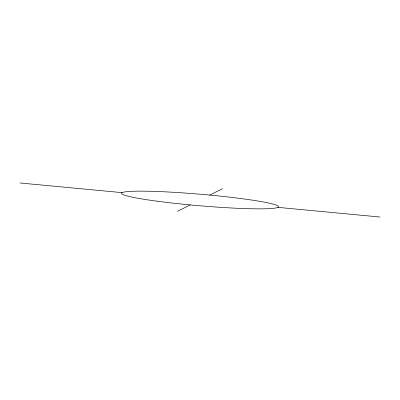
<?xml version="1.0" encoding="UTF-8"?>
<svg xmlns="http://www.w3.org/2000/svg" width="400" height="400" viewBox="0 0 400 400"><rect width="100%" height="100%" fill="white"/><g stroke="black" fill="none" stroke-linecap="round" stroke-linejoin="round"><path stroke-width="0.6" d="M177.39 211.35L190.215 204.915M209.785 195.085L222.61 188.65M20 182.985L122.09 192.635M277.91 207.365L380 217.015M157.155 201.2A78.81 5.77 4.9 0 0 278.41 206.995A78.81 5.77 4.9 0 0 164.435 191.805A78.81 5.77 4.9 0 0 157.155 201.2"/></g></svg>
